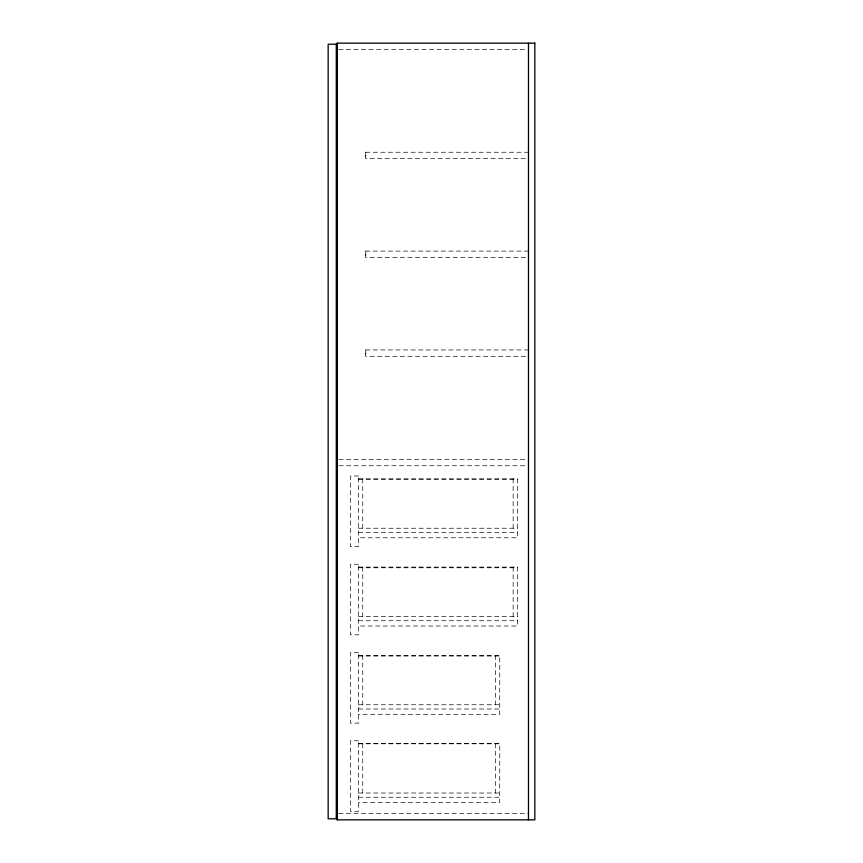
<?xml version="1.0" encoding="UTF-8"?>
<svg xmlns="http://www.w3.org/2000/svg" width="863" height="863" viewBox="0 0 863 863"><rect width="100%" height="100%" fill="white"/><g stroke="black" fill="none" stroke-linecap="round" stroke-linejoin="round"><path stroke-width="0.65" stroke-dasharray="4.32 3.24" d="M338.684 49.504L525.794 49.504M528.695 152.244L365.588 152.244L365.588 158.598L528.695 158.598M528.695 251.09L365.588 251.09L365.588 257.444L528.695 257.444M528.695 349.947L365.588 349.947L365.588 356.3L528.695 356.3M338.9 459.386L525.999 459.386M338.9 465.75L525.999 465.75M358.523 478.803L517.401 478.803L517.401 537.768L358.523 537.768M358.523 479.515L517.401 479.515M358.523 528.232L517.401 528.232M358.523 532.471L517.401 532.471M358.523 567.067L517.401 567.067L517.401 626.031L358.523 626.031M358.523 567.778L517.401 567.778M358.523 616.495L517.401 616.495M358.523 620.734L517.401 620.734M358.523 655.33L499.742 655.33L499.742 714.294L358.523 714.294M358.523 656.042L499.742 656.042M358.523 704.758L499.742 704.758M358.523 708.998L499.742 708.998M358.523 743.593L499.742 743.593L499.742 802.547L358.523 802.547M358.523 743.809L499.742 743.809M358.523 793.021L499.742 793.021M358.523 797.25L499.742 797.25M338.684 813.496L528.48 813.496M513.161 478.803L513.161 528.232M513.161 567.067L513.161 616.495M495.502 655.33L495.502 704.758M495.502 743.593L495.502 793.021M365.793 152.244L365.793 158.598M365.793 251.09L365.793 257.444M365.793 349.947L365.793 356.3M362.762 478.803L362.762 528.232M362.762 567.067L362.762 616.495M362.762 655.33L362.762 704.758M362.762 743.593L362.762 793.021M358.523 475.988L350.41 475.988L350.41 546.592L358.523 546.592L358.523 475.988M358.523 564.24L350.41 564.24L350.41 634.855L358.523 634.855L358.523 564.24M358.523 652.504L350.41 652.504L350.41 723.118L358.523 723.118L358.523 652.504M358.523 740.767L350.41 740.767L350.41 811.382L358.523 811.382L358.523 740.767"/><path stroke-width="1.29" d="M337.347 459.386L337.347 465.75M528.48 43.15L528.48 819.85M337.347 43.15L337.347 819.85M534.833 43.15L337.131 43.15L337.131 819.85L534.833 819.85L534.833 43.15M336.279 44.207L328.167 44.207L328.167 818.793L336.279 818.793L336.279 44.207"/></g></svg>
